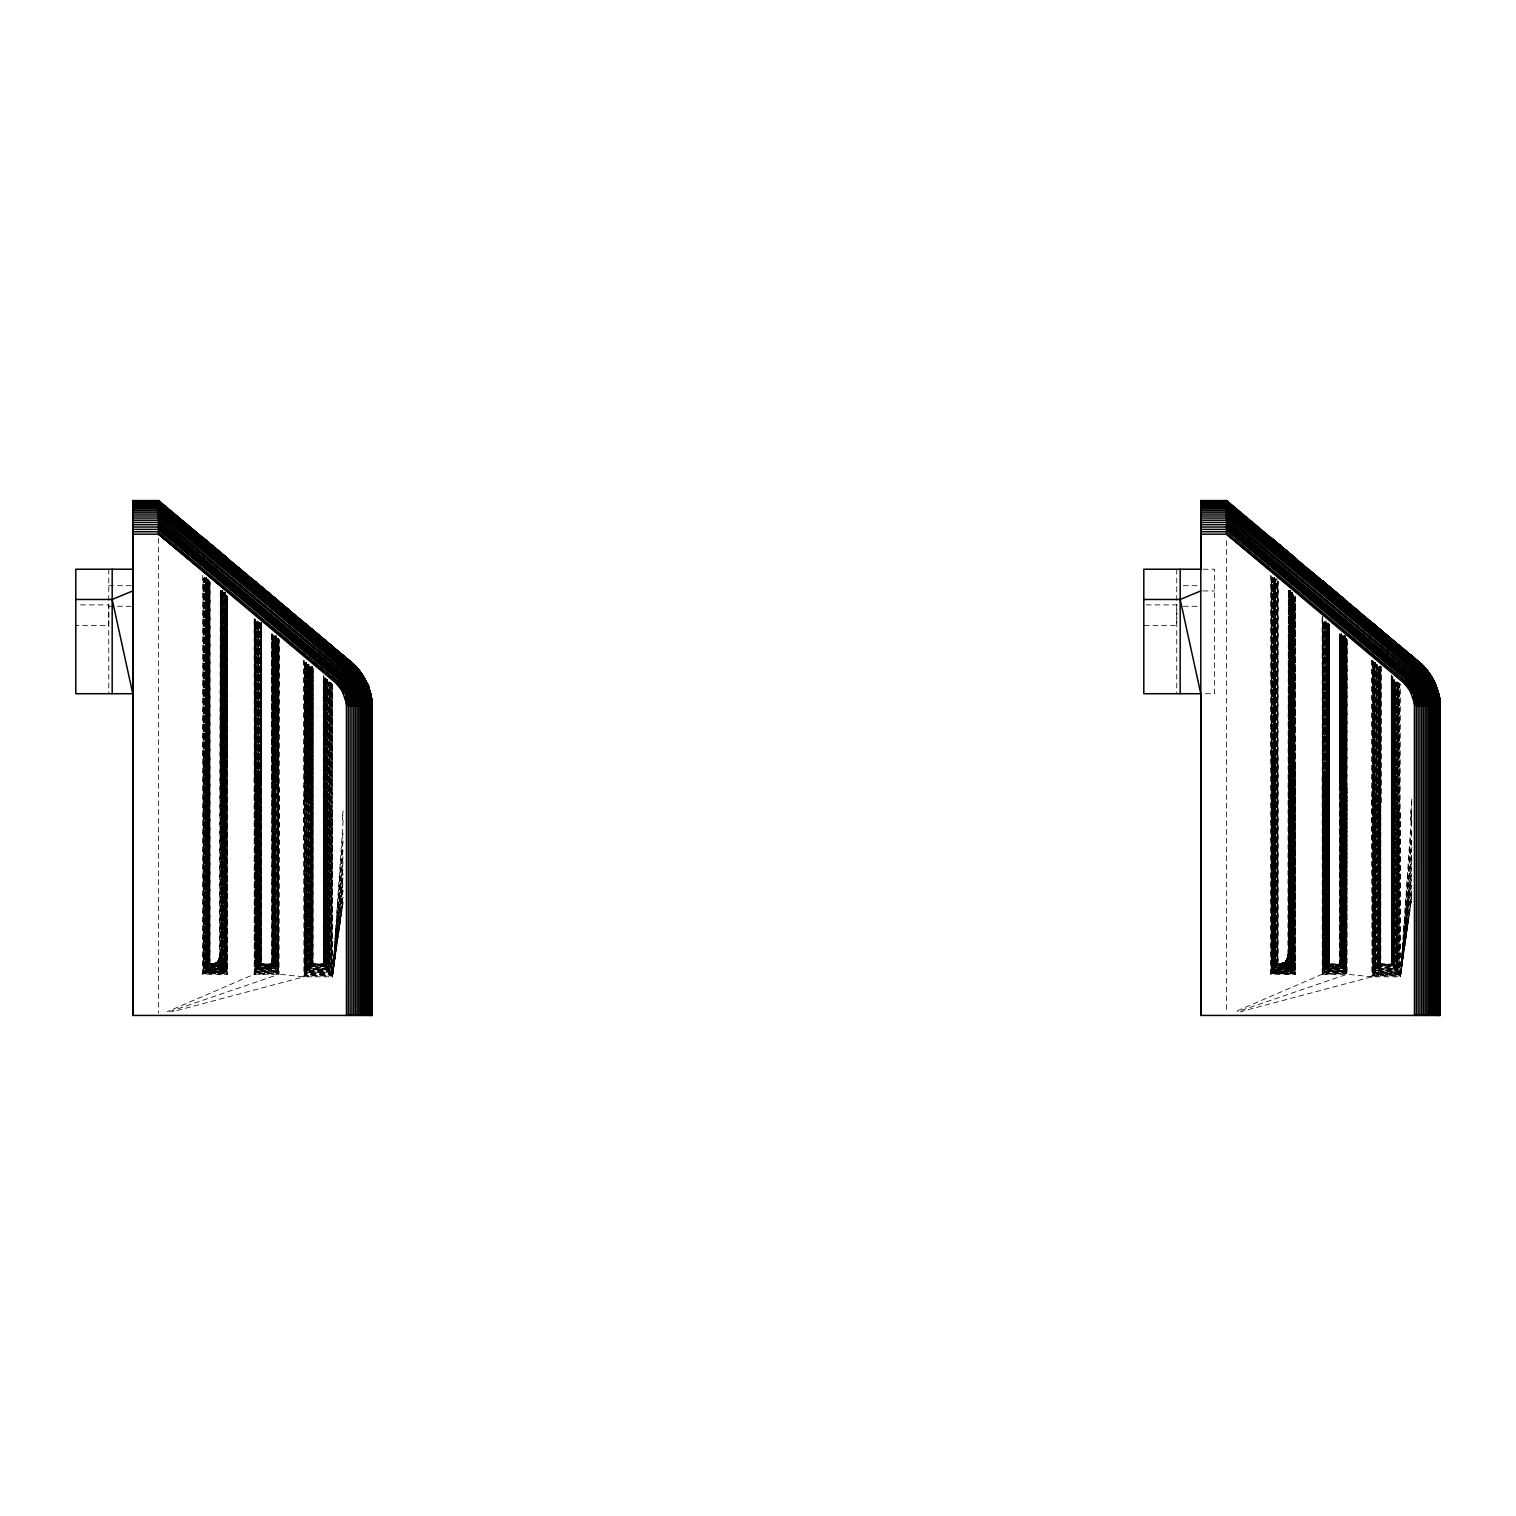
<?xml version="1.0" encoding="UTF-8"?>
<svg xmlns="http://www.w3.org/2000/svg" width="1516" height="1516" viewBox="0 0 1516 1516"><rect width="100%" height="100%" fill="white"/><g stroke="black" fill="none" stroke-linecap="round" stroke-linejoin="round"><path stroke-width="0.75" stroke-dasharray="5 3.75" d="M227.589 596.3L227.589 974.238L202.727 974.238L204.603 971.567L205.039 577.672M205.475 578.581L204.603 971.567L223.818 971.567L227.589 974.238L223.951 963.949L220.919 960.917L215.443 964.555L209.454 964.726L205.077 970.941L223.818 971.567L225.24 967.625L226.092 595.333M221.279 757.394L221.014 956.975L217.413 964.062L209.454 964.726L215.48 963.494L224.936 969.274L225.713 595.125L224.804 966.355L222.738 970.164L205.513 970.297L205.911 579.131L205.513 755.536M205.949 755.555L206.309 577.274L205.949 969.69L221.772 969.596L224.349 965.73L225.164 592.377L225.24 967.625L220.256 964.574L218.039 961.106M206.366 577.293L206.366 969.084L221.033 968.989L223.932 964.29L223.951 592.339M207.502 579.567L207.161 967.966C212.448 969.501 223.648 969.899 223.155 961.712L223.534 759.819M208.791 756.503L209 581.253M209.018 580.931L208.791 965.673C214.95 968.876 222.416 964.669 221.81 957.904L222.113 758.095M209.758 581.67L209.625 964.498L214.154 964.726L223.818 971.567L220.938 967.132L214.4 963.759L217.641 962.073L221.526 957.127L222.113 958.756L219.498 959.097L217.413 964.062L221.279 967.928L226.168 970.221L226.642 764.689M220.957 756.996L220.711 590.255L220.692 954.739L218.342 962.073L213.529 964.309L209.871 964.138L209.985 581.651M203.447 756.048L203.675 972.893L224.747 972.23L226.168 970.221L219.498 959.097L220.559 590.728L220.502 757.147M221.26 591.505L221.052 955.781C227.4 967.132 219.668 972.609 206.782 968.516L206.574 755.934M222.757 590.217L222.435 959.685L222.795 758.853M223.345 759.289L223.193 592.206L222.795 960.67L223.155 759.308M224.766 592.358L224.368 965.142L221.033 961.978M208.204 578.866L208.204 966.507L218.74 965.919L221.544 962.186L221.071 958.718L217.413 961.864L224.804 966.355L225.202 592.585M209.682 757.848L209.776 964.309C215.424 963.456 220.54 962.148 225.24 967.625L225.676 595.011M226.13 595.352L225.713 968.913C220.578 964.991 215.139 962.091 209.265 965.01L209.151 757.109M220.938 967.132L226.168 970.221L226.604 595.504L226.642 971.567L225.695 972.893L203.675 972.893L203.675 578.676L203.201 973.575L227.589 974.238M203.201 578.316L203.201 973.575L227.116 972.893L227.533 596.394M254.442 777.215L254.65 619.04M255.389 776.988L255.598 619.798L255.636 972.23L254.214 974.238L167.215 1011.684M255.863 776.912L256.071 620.669L255.636 972.23L277.655 972.23L279.077 974.238L303.882 976.816L332.383 976.816L343.128 902.228M256.337 776.855L256.507 621.124L256.545 970.941L276.746 970.941L277.655 972.23L278.508 638.937M256.772 776.836L256.943 621.617L257 970.297L276.746 970.941L256.109 971.567L255.636 777.234M257.227 776.836L257.398 622.129M258.459 776.988L258.611 621.939L259.028 967.454L257.436 969.69L276.272 970.297L256.545 970.941L256.109 777.177M258.819 777.083L258.99 622.564M259.198 777.215L259.331 621.276L259.028 967.454L274.282 967.454L275.855 969.69L276.651 637.762M259.842 777.519L259.975 622.602M260.127 777.708L260.24 623.284M260.638 778.163L260.733 622.697L260.941 964.726C251.902 971.756 298.5 964.309 259.028 967.454L258.649 622.015M260.847 778.409L260.923 623.398M261.491 780.266L261.491 622.432L260.941 964.726L272.558 965.01L273.941 966.962L274.282 783.848M272.349 783.582L272.179 964.498L261.112 964.498L261.264 622.659L261.264 964.309L272.046 964.309L272.027 633.915L272.558 965.01L260.752 965.01L260.544 624.421M272.179 964.498L272.33 635.356L272.349 964.726L260.941 964.726L260.941 623.644M272.766 634.617L272.558 965.01L272.558 634.977L272.672 783.298M260.278 623.55L260.278 965.673L273.032 965.673L273.278 636.436M259.691 777.727L259.994 966.09L273.297 966.09L273.581 635.773L273.6 966.507L259.691 966.507L259.691 624.365M274.244 637.857L273.941 966.962L273.941 635.886M274.453 783.791L274.301 635.545L274.642 967.966L258.649 967.966L258.27 777.253M275.4 637.838L275.04 968.516L257.853 969.084L257.853 620.612M277.561 638.255L277.182 971.567L255.636 972.23L255.181 777.329M255.673 619.779L256.109 971.567L277.182 971.567L277.599 638.52M278.072 638.842L277.655 972.23L277.655 638.35M254.214 777.556L254.707 973.575L278.129 972.893L278.565 639.221M254.214 620.669L254.214 974.238L278.603 973.575L279.039 639.6M310.534 799.406L310.704 667.95L310.761 967.075L303.882 976.816L172.142 1011.816M311.121 666.509L310.761 967.075L325.504 967.075L332.383 976.816L342.976 902.304M325.902 677.519L325.504 967.075L324.727 965.995L311.538 965.995L311.576 667.931L311.159 966.507L325.087 966.507L325.504 806.095M311.709 800.202L311.841 666.453M312.031 800.524L312.125 667.381M312.277 800.884L312.391 666.396M312.523 801.263L312.599 667.305L311.879 965.521L324.727 965.995L325.087 806M324.727 805.962L324.405 965.521L312.618 964.46L312.959 668.063M323.988 805.906L323.893 676.003L323.874 964.763L312.41 964.763L312.41 666.471L312.41 964.763L324.102 965.105L324.405 805.981M323.874 676.06L324.102 965.105L312.163 965.105L311.898 666.509L311.879 965.521L311.538 800.448M324.102 965.105L324.367 679.244M324.917 805.735L324.765 678.827L324.405 965.521L324.405 679.282M325.049 678.486L324.727 965.995L324.727 678.884M325.732 805.944L325.542 678.239L325.087 966.507L325.087 678.543M1295.593 596.3L1295.593 974.238L1270.73 974.238L1272.625 971.567L1273.042 577.672M1273.497 578.581L1272.625 971.567L1291.822 971.567L1295.593 974.238L1291.954 963.949L1288.922 960.917L1283.446 964.555L1277.457 964.726L1273.08 970.941L1291.822 971.567L1293.262 967.625L1294.095 595.333L1293.716 968.913L1283.73 963.229L1277.457 964.726L1285.435 964.062L1289.017 956.975L1289.055 591.827M1288.373 592.131L1288.354 953.678C1288.486 959.931 1287.311 968.762 1277.268 965.01L1277.761 581.67L1277.628 964.498L1285.644 962.85L1288.714 954.739L1288.714 590.293L1288.581 954.341C1285.454 960.746 1285.966 964.915 1293.262 967.625L1293.679 595.011L1292.807 966.355L1290.741 970.164L1273.535 970.297L1273.914 579.131L1273.535 755.536M1273.952 755.555L1274.312 577.274L1273.952 969.69L1289.168 969.69L1291.291 968.572L1292.371 965.142L1293.167 594.727M1274.785 755.65L1275.108 578.866L1274.785 968.516L1288.297 968.421L1291.556 963.172L1291.556 592.263L1291.158 961.712C1291.651 969.899 1280.452 969.501 1275.183 967.966L1274.975 756.01M1275.506 579.567L1275.183 967.966L1275.183 578.885M1290.116 758.095L1289.813 957.904C1290.419 964.669 1282.953 968.876 1276.794 965.673L1277.003 578.885M1278.007 581.689L1277.78 964.309L1281.816 964.498L1291.822 971.567L1290.95 968.932L1284.677 965.521L1288.354 953.678L1284.223 965.161L1289.168 969.69L1273.535 970.297L1273.307 755.859M1289.282 591.505L1289.055 956.369L1291.556 963.172M1290.76 592.585L1290.438 959.685L1290.798 758.853M1291.367 759.289L1291.196 592.206L1290.798 960.67L1291.158 759.308M1292.769 594.727L1292.371 965.142L1288.467 960.86M1276.927 756.901L1277.041 965.313C1283.37 965.237 1287.084 959.173 1292.807 966.355L1293.224 594.954M1271.45 756.048L1271.678 972.893L1292.75 972.23L1294.19 970.221L1294.607 597.873M1295.555 596.394L1295.119 972.893L1271.204 973.575L1271.204 575.947M1322.464 777.215L1322.672 616.69M1323.411 776.988L1323.601 622.147L1324.112 971.567L1322.217 974.238L1235.237 1011.684M1323.885 776.912L1324.074 620.669L1324.112 971.567L1345.204 971.567L1347.099 974.238L1371.885 976.816L1400.386 976.816L1411.813 897.567M1324.34 776.855L1324.51 621.124L1324.567 970.941L1345.204 971.567L1323.639 972.23L1323.184 777.329M1324.794 776.836L1324.965 621.617L1325.003 970.297L1344.749 970.941L1324.112 971.567L1323.639 777.234M1325.23 776.836L1325.401 622.129M1326.462 776.988L1326.614 624.289M1326.841 777.083L1326.993 622.564L1327.372 966.962L1325.439 969.69L1344.294 970.297L1324.567 970.941L1324.112 777.177M1327.201 777.215L1327.334 623.644L1327.372 966.962L1342.285 967.454L1343.877 969.69L1344.654 637.762M1327.864 777.519L1327.978 622.602M1328.149 777.708L1328.262 623.284M1328.641 778.163L1328.736 625.066M1329.039 778.674L1328.945 625.748L1328.963 964.726C1319.905 971.756 1366.503 964.309 1327.031 967.454L1326.652 624.365L1327.372 966.962M1329.324 779.262L1329.248 625.16M1329.513 780.266L1329.494 624.781M1340.352 964.726L1328.963 964.726L1328.547 624.421L1328.528 965.313L1340.788 965.313L1340.788 634.654L1340.561 965.01L1328.963 964.726L1340.201 964.498L1340.049 633.915L1340.049 964.309L1341.944 966.962L1342.323 635.545L1342.285 967.454L1342.645 784.056M1340.201 964.498L1340.333 635.356M1328.035 622.64L1328.281 965.673L1341.035 965.673L1341.281 634.067M1328.281 623.55L1327.997 966.09L1341.319 966.09L1341.584 635.773L1341.622 966.507L1327.694 966.507L1327.694 624.365L1327.997 966.09L1341.622 966.507M1342.247 637.857L1341.944 966.962L1341.944 635.886M1342.285 967.454L1342.608 637.819L1342.645 967.966L1326.652 967.966L1326.273 777.253M1343.422 637.838L1343.043 968.516L1325.856 969.084L1325.856 620.612M1344.711 635.659L1344.294 970.297L1345.109 635.64M1345.564 638.255L1344.749 970.941L1345.147 635.886L1345.204 971.567L1346.037 638.577M1345.204 971.567L1345.621 638.52M1346.094 638.842L1345.658 972.23L1323.639 972.23L1323.222 621.75L1323.184 972.893L1346.132 972.893L1347.004 639.335L1347.099 974.238L1237.7 1011.608M1322.217 777.556L1322.71 973.575L1346.132 972.893L1346.568 639.221M1322.217 618.32L1322.217 974.238L1346.625 973.575L1347.042 639.6M1378.556 799.406L1378.726 667.95M1378.973 799.633L1379.143 666.509L1379.181 966.507L1371.885 976.816L1240.164 1011.816M1379.37 799.898L1379.503 667.874L1379.181 966.507L1393.109 966.507L1393.905 679.85L1394.208 806.152M1379.712 800.202L1379.863 666.453M1380.034 800.524L1380.147 667.381M1380.526 801.263L1380.394 666.396M1380.868 802.04L1380.905 667.154M1380.981 803.025L1380.981 666.585M1411.642 897.661L1400.386 976.816L1391.347 963.949L1391.309 676.496M1391.347 963.949L1391.385 675.909M1392.749 805.962L1392.408 965.521C1377.741 966.242 1374.822 963.93 1391.65 964.46L1391.859 676.022L1391.991 805.906M1392.408 805.981L1392.105 965.105L1380.166 965.105L1380.166 667.476L1380.413 964.763L1391.878 964.763L1392.086 677.406L1392.275 805.773M1392.105 806.076L1391.878 964.763L1380.621 964.46L1380.432 666.453L1380.413 964.763L1392.105 965.105L1392.389 676.913L1392.579 805.716M1392.92 805.735L1392.768 676.477L1392.408 965.521L1392.408 676.951M1393.299 805.811L1393.147 680.855L1392.749 965.995L1379.541 965.995L1379.181 800.145M203.201 755.821L203.58 578.695M203.675 755.726L204.073 579.074L203.675 972.893L226.642 973.575M204.603 755.593L205.001 578.051M205.077 755.555L205.437 578.543M206.782 755.65L207.105 578.866L206.782 968.516L206.782 580.628M207.161 755.745L207.465 579.51M224.368 761.013L224.728 592.15L224.804 966.355C224.216 963.21 215.443 960.86 219.687 965.18M226.547 595.712L225.713 968.913L219.081 959.363L220.313 953.659L218.096 961.049L220.445 954.038M227.116 765.504L227.495 596.148M260.752 622.773L260.525 965.313L273.032 965.673L273.297 783.488M260.278 965.673L273.297 966.09L273.6 783.564M274.282 967.454L274.642 784.056M275.438 784.568L275.04 968.516L258.27 968.516L258.27 621.427L258.649 967.966L275.04 968.516L275.04 637.857L275.249 784.284M275.855 784.89L276.196 635.697L275.855 969.69L275.855 637.516M277.106 637.99L276.746 970.941M277.182 971.567L278.034 638.577L278.129 972.893L255.181 972.893L255.181 619.457L255.636 972.23M278.129 972.893L278.982 641.685M254.252 618.717L254.707 973.575L278.603 973.575L279.077 787.979M304.204 799.216L304.47 660.673M330.45 682.731L330.45 974.068L305.19 974.977L305.114 663.477L305.19 974.977L331.075 974.977L332.231 684.038L332.383 976.816L342.881 901.755M305.512 798.913L305.758 662.189M306.384 662.757L306.459 973.196L329.825 973.196L330.45 809.601M306.744 798.761L306.99 666.244M307.35 798.743L307.596 664.558M308.525 798.818L308.733 664.141M309.075 798.913L309.283 667.286L309.34 969.103L326.925 969.103L327.475 807.118M323.874 964.763L324.102 806.076M309.832 666.111L309.832 968.383L326.433 968.383L326.49 679.774L325.94 967.701L310.306 967.701L310.268 667.097L310.761 967.075L310.306 799.709M326.433 806.493L325.94 967.701L325.94 679.907L326.186 806.152M327.418 679.68L326.925 969.103L308.809 969.861L308.241 799.216M306.459 799.197L307.066 972.306L328.593 971.472L329.143 682.503M330.299 682.579L329.218 972.306L307.066 972.306L306.516 662.738L306.459 973.196L329.218 972.306L329.749 682.522L329.825 973.196L305.815 974.068L305.19 799.368M329.825 973.196L330.374 682.882M303.882 799.671L304.545 975.906L331.075 974.977L331.663 683.811M332.307 684.095L331.739 975.906L304.545 975.906L303.939 660.218M1271.204 755.821L1271.602 578.695L1271.204 973.575L1295.593 974.238M1271.678 755.726L1272.076 579.074L1271.678 972.893L1294.645 973.575M1272.625 755.593L1273.004 578.051M1273.08 755.555L1273.459 578.543L1273.535 970.297M1274.71 578.259L1274.388 755.593L1274.388 577.293M1275.183 755.745L1275.468 579.51M1291.556 759.819L1291.556 962.812L1286.838 959.95L1288.467 954.038M1292.371 761.013L1292.731 594.499M1294.55 598.081L1293.716 968.913C1279.542 962.167 1286.876 965.218 1288.335 953.659M1285.397 964.65L1294.19 970.221L1294.645 764.689M1295.119 765.504L1295.517 596.148M1295.593 766.376L1295.119 972.893L1295.119 595.845M1328.528 965.313L1341.035 965.673L1341.319 783.488M1328.281 965.673L1341.319 966.09L1341.622 783.564M1343.46 784.568L1343.043 968.516L1326.273 968.516L1326.273 621.427L1326.652 967.966M1343.877 784.89L1344.218 635.697L1343.877 969.69L1343.877 637.516M1346.511 638.937L1345.658 972.23L1345.658 638.35M1322.274 618.717L1322.71 973.575L1346.625 973.575L1347.099 787.979M1372.226 799.216L1372.473 660.673L1372.548 975.906L1399.761 975.906L1400.386 811.629M1398.453 682.731L1398.453 974.068L1373.193 974.977L1373.117 661.147L1373.193 974.977L1399.097 974.977L1400.253 684.038M1373.515 798.913L1373.761 662.189L1374.462 973.196L1397.828 973.196L1398.453 809.601M1374.14 798.818L1374.387 662.757L1374.462 973.196L1397.221 972.306L1398.321 682.579M1374.766 798.761L1374.993 663.894L1375.675 971.472L1396.615 971.472L1397.695 682.219M1375.372 798.743L1375.618 662.189M1376.528 798.818L1376.755 664.141M1377.097 798.913L1377.305 664.937M1378.082 799.197L1378.271 667.097L1378.764 967.075L1393.507 967.075L1393.962 806.266M1393.109 806L1392.749 965.995L1392.749 676.534M1393.507 806.095L1393.507 967.075L1393.507 680.627M1377.855 799.538L1378.328 967.701L1393.962 967.701L1394.379 679.718L1394.701 806.417M1395.213 806.739L1395.004 682.067L1394.436 968.383L1377.855 968.383L1378.328 667.211M1395.421 682.029L1394.947 969.103L1376.812 969.861L1376.263 799.216M1374.462 799.197L1375.069 972.306L1396.615 971.472L1397.146 682.503L1396.615 807.952M1374.519 662.738L1375.069 972.306L1397.221 972.306L1397.752 682.522L1397.828 973.196L1373.837 974.068L1373.193 799.368M1397.828 973.196L1398.377 682.882M1371.885 799.671L1372.548 975.906L1399.097 974.977L1399.685 683.811M328.593 807.952L329.067 682.484M307.066 799.178L307.672 971.472L328.593 971.472L329.673 682.219M331.075 810.226L331.606 681.139M332.383 811.629L331.739 975.906L331.739 683.64M1394.947 806.777L1394.436 968.383L1394.436 679.793M1395.478 807.118L1394.947 969.103L1377.362 969.103L1376.812 799.292M1399.097 810.226L1399.609 683.489M209.776 964.309C215.613 967.246 221.848 963.134 221.279 956.406L221.279 591.164M1293.716 595.125L1293.716 968.913L1288.827 959.817L1289.301 591.164M208.924 756.901L209.037 965.313L214.988 965.313L218.948 959.647L216.788 965.995L223.951 970.6L217.015 964.309M1294.645 597.778L1294.645 971.567L1292.75 972.23L1291.424 969.785L1285.018 966.488L1291.954 970.6L1285.037 964.309M207.351 756.105L207.521 967.454C223.951 973.386 222.151 961.239 220.294 954.151M1291.954 592.339L1291.954 963.949L1291.063 967.341L1288.543 969.084L1274.388 969.084L1274.179 755.878M220.692 590.293L220.862 955.213L219.479 961.011L226.168 970.221L226.168 595.049M220.199 955.497L220.332 590.368L219.934 956.956L220.692 954.739M1288.354 590.368L1287.937 956.956L1288.714 954.739M220.18 955.667C221.772 952.408 218.816 961.258 218.171 960.917C221.98 958.586 219.517 951.48 220.805 956.463M1289.301 967.928C1282.233 965.787 1287.747 957.676 1289.813 957.904L1290.097 590.406L1290.116 959.268C1290.4 966.336 1282.024 968.838 1276.207 966.507L1276.207 578.866M220.123 955.914L220.294 954.341M222.606 758.36L222.473 590.349L222.435 960.159C222.719 967.776 213.131 968.857 207.521 967.454C226.415 967.246 226.339 972.097 205.077 970.941L204.849 755.878M343.033 810.7L342.426 820.061L342.957 812.993M1290.628 758.36L1290.476 590.349L1290.438 960.159C1290.722 967.776 1281.153 968.857 1275.543 967.454L1275.354 756.105M1411.794 799.008L1410.448 820.061L1411.832 801.225M343.128 820.687L332.383 976.816L343.071 897.188M1411.775 811.382L1400.386 976.816L1411.87 894.724M342.957 833.156L332.383 976.816L343.109 894.895M1411.832 821.369L1400.386 976.816L1399.761 683.64M220.654 956.009L220.256 954.834M219.441 962.698L218.171 960.917L215.386 965.313L219.479 963.551L221.526 957.127L221.526 591.088M1276.794 965.673C1283.086 968.288 1290.135 963.816 1289.547 957.127L1289.547 591.088M343.052 840.868L332.383 976.816L343.09 890.309M1411.15 820.687L1411.699 813.656M1411.794 831.488L1400.386 976.816L1411.699 892.507M342.957 849.945L332.383 976.816L342.919 885.742M1411.737 840.546L1400.386 976.816L1411.737 890.214M342.976 856.73L332.383 976.816L343.128 880.379M1411.813 847.311L1400.386 976.816L1411.68 885.628M1277.628 964.498C1286.004 968.345 1286.118 952.787 1287.69 965.18M343.052 862.111L332.383 976.816L342.938 878.124M1411.718 855.1L1400.386 976.816L1411.737 878.73M342.919 868.971L332.383 976.816L342.957 873.538M1411.851 859.61L1400.386 976.816L1411.661 875.68M1286.951 959.647C1289.623 950.759 1286.383 966.639 1292.788 969.634L1294.19 970.221L1294.19 595.049M1411.68 866.489L1400.386 976.816L1411.699 871.075M1288.221 955.326L1287.937 956.956L1288.335 954.36L1288.032 958.169L1291.158 961.712L1291.158 592.225M225.069 968.895L219.858 957.202L218.569 962.376L221.904 962.906L224.804 966.355M1289.055 961.978L1294.19 970.221L1292.693 969.804C1286.534 961.125 1283.465 956.785 1292.807 966.355L1292.807 594.613M220.18 955.686L224.311 966.033M1272.853 755.878L1273.08 970.941C1294.342 972.097 1294.418 967.246 1275.543 967.454L1286.951 967.322L1290.552 962.85L1287.994 957.108L1288.24 955.8L1289.813 957.904L1289.813 590.653M224.69 969.804L219.479 961.011M1288.145 955.819L1288.297 954.493L1288.657 956.009M218.228 962.774L219.384 959.874M205.077 578.032L205.077 970.941L222.928 970.941L222.378 969.33L216.655 966.507L208.507 966.09L208.507 581.898M1273.08 578.032L1273.08 970.941L1290.931 970.941L1290.4 969.33L1284.658 966.507L1276.529 966.09L1276.529 579.529M222.549 962.85L222.795 592.244L222.966 758.796M1290.552 962.85L1290.798 592.244L1290.988 758.796M323.495 964.233L323.382 675.909L323.495 964.233L312.902 964.081L312.978 668.139L312.789 964.233L323.647 964.46L312.618 964.46M1380.621 964.46L1380.811 665.96M219.214 959.078L219.763 957.581L218.816 959.95M1288.05 956.463L1293.262 967.625L1293.262 594.859M220.919 966.033L217.11 963.74L218.001 961.637M1288.922 966.033C1283.654 965.446 1285.435 957.809 1290.116 959.268M219.498 959.097L219.725 957.657L219.024 959.514M218.361 961.182L217.792 963.778L226.168 970.221M1286.023 961.637L1287.387 965.484L1294.19 970.221M220.028 956.463L225.24 967.625M1284.033 963.968L1284.033 966.09L1276.529 966.09M1287.406 958.643L1286.345 960.67M219.27 958.946L224.993 969.084M1287.482 958.415L1287.065 959.438M1287.501 959.097L1289.017 956.975L1289.813 958.434M1286.629 960.234C1283.654 965.427 1288.392 949.49 1293.015 969.084M1380.981 963.968L1391.498 964.233L1380.943 963.949M1285.928 961.504L1283.483 965.673M1281.816 964.498C1282.422 961.921 1290.514 962.546 1292.731 967.379M217.413 961.864C219.517 959.742 215.329 964.403 213.623 964.005C220.332 959.533 213.15 967.341 221.165 969.69L205.513 970.297L205.304 755.859M218.74 960.045L218.247 961.049M1285.568 961.94L1284.033 963.38M218.664 960.689C212.638 964.782 222.606 961.523 224.709 967.379M1286.686 960.689L1284.223 963.551M312.978 963.968L323.306 963.968L312.978 963.968L312.902 669.2M1294.645 971.567L1293.716 972.893L1271.678 972.893L1271.678 578.676M1329.456 624.194L1329.267 964.309L1340.049 964.309L1329.115 964.498L1328.982 625.786M1289.794 969.596L1281.153 963.949L1283.218 963.475L1281.058 963.968L1284.981 962.3L1277.874 964.138L1285.075 962.205L1281.532 964.309L1277.874 964.138L1277.817 758.114M1287.709 958.51L1289.244 957.562L1292.371 965.73M209.871 964.138L209.947 581.045M1293.262 967.625C1286.857 961.163 1283.881 963.664 1277.268 965.01L1277.041 580.912M216.921 962.338L213.623 964.005M216.769 962.471L213.017 963.949M217.11 963.74C215.859 961.883 215.12 963.664 214.703 963.968M215.613 963.607L213.87 963.873L216.257 962.887M214.571 963.721L215.822 963.172M215.386 963.418L213.737 963.892M1282.688 963.664L1281.626 963.911L1283.275 963.437M1281.759 963.892L1283.483 963.494M219.536 960.159L222.018 960.272L223.534 962.812L221.507 960.538L219.27 960.67M1287.387 959.874L1288.827 959.817M1283.806 963.778L1281.039 963.949M226.642 971.567L204.167 972.23L203.921 755.972M169.678 1011.608L279.077 974.238L279.077 639.43M1288.846 955.838L1288.884 592.188M218.664 961.637L221.696 961.712L224.368 965.142L224.368 592.074M1286.364 961.182L1290.192 962.016L1292.371 965.142L1292.371 592.074M213.15 964.043L216.276 965.597M1284.279 965.597L1281.285 963.949M213.87 963.873L214.097 963.949M218.91 961.959L220.502 961.883M1286.686 961.637L1288.524 961.883L1292.864 969.463L1285.018 964.839M213.263 963.949L210.004 963.968M1286.231 962.774L1289.756 963.304L1292.807 966.355M219.517 968.516L206.366 969.084L206.176 755.878M1287.52 968.516L1274.388 969.084L1274.748 578.316L1274.785 968.516L1274.596 755.934M308.241 665.335L308.241 970.657L327.475 969.861L327.475 679.755M1376.263 665.335L1376.263 970.657L1395.478 969.861L1395.478 682.105M307.123 666.244L307.672 971.472L328.024 970.657L328.024 682.2M1375.069 799.178L1375.675 971.472L1396.028 970.657L1396.028 682.2M257 777.139L257.436 969.69L275.438 969.084L275.438 635.545M1325.003 777.139L1325.439 969.69L1343.46 969.084L1343.46 635.545M215.48 965.673L208.791 965.673L208.791 582.561M1203.079 569.22L1214.524 569.22L1214.524 693.722L1203.079 693.722M108.754 585.688L132.783 585.688M1183.314 585.688L1198.606 585.688M1203.079 590.937L1214.524 590.937M80.5 604.903L108.754 604.903L108.754 625.502L75.8 625.502M1146.172 604.903L1176.757 604.903L1176.757 625.502L1143.803 625.502M108.754 606.286L115.311 606.286M117.49 606.286L132.783 606.286M1183.314 606.286L1198.606 606.286M224.349 965.73L221.241 957.562L219.839 958.756M271.857 964.043L261.434 964.043L271.933 964.138L261.491 963.968L261.434 779.963M260.525 965.313L272.785 965.313L260.752 965.01M208.507 966.09C219.498 967.435 217.319 962.603 209.625 964.498L209.625 581.026M257.853 969.084L275.438 969.084M1325.856 969.084L1343.46 969.084M308.298 665.259L308.809 969.861L327.475 969.861M1376.32 665.259L1376.812 969.861L1395.478 969.861M308.241 970.657L328.024 970.657M1376.263 970.657L1396.028 970.657M305.266 663.989L305.815 974.068L330.45 974.068M1373.269 661.62L1373.837 974.068L1398.453 974.068M254.214 974.238L279.077 974.238M1322.217 974.238L1347.099 974.238M1329.513 963.968L1339.86 964.043L1339.86 635.337L1339.898 784.018M1340.788 965.313L1328.755 965.01L1328.528 778.314M259.994 777.916L259.994 966.09L273.6 966.507M1377.855 968.383L1394.947 969.103L1394.947 682.086M309.832 968.383L326.925 969.103L326.925 679.718L327.21 806.739M214.988 965.313L209.265 965.01L209.416 582.637L209.454 964.726L209.36 757.337M221.279 956.406L221.791 958.434M1288.96 959.268L1290.438 960.159M220.957 959.268L222.435 960.159M1285.776 964.403L1290.722 966.279M217.754 964.403L222.719 966.279M217.015 964.839L219.062 965.692M1290.931 970.941L1283.029 963.702M1284.677 965.521L1288.41 966.545M1285.189 965.919L1286.951 966.583M216.655 965.521L223.856 969.33L224.747 972.23L217.394 964.65M1286.421 966.09L1292.693 969.804M223.345 966.81L224.861 969.463L215.007 963.702M1286.004 967.454L1290.931 970.107M218.001 967.454L222.928 970.941M221.279 967.928L216.788 965.995L224.216 970.373L224.747 972.23L219.763 963.172M1291.954 970.6L1285.303 966.962L1275.885 966.962L1275.885 580.344M223.951 970.6L217.281 966.962L207.882 966.962L207.882 580.344M1289.945 968.572L1292.333 970.24L1289.434 966.677M221.923 968.572L224.33 970.24L221.412 966.677M1281.986 964.271L1284.431 966.071M1287.823 966.943L1292.75 972.23L1272.17 972.23L1271.924 755.972M1285.36 966.45L1289.983 969.539M217.357 966.45L221.98 969.539M221.772 969.596L217.167 965.919M1287.766 963.172L1292.75 972.23L1292.447 970.107L1288.164 965.73M222.928 970.107L217.432 965.218M1291.101 969.994L1291.822 971.567L1272.17 972.23L1272.17 576.914M223.079 969.994L223.818 971.567L204.167 972.23L204.167 576.914M1291.348 966.81L1293.091 968.895M1292.087 970.486L1288.96 967.132M220.142 965.73L224.216 970.373M1287.577 964.384L1286.515 963.096M219.555 964.384L218.512 963.096M1290.192 967.094L1288.259 964.574M222.189 967.094L220.256 964.574M1290.722 967.814L1292.447 970.107M222.719 967.814L224.444 970.107M1288.524 961.883L1287.558 960.159M1292.674 967.625L1290.931 963.721M224.652 967.625L222.928 963.721M1288.581 956.653L1292.314 966.033M1289.244 957.562L1288.827 956.463M221.241 957.562L220.673 955.383M323.325 963.949L323.287 675.359M1289.301 956.406L1288.865 955.213M1289.282 956.994L1289.491 958.226M221.279 956.994L221.488 958.226M1373.837 799.273L1374.462 973.196M1372.548 799.5L1373.193 974.977M304.545 799.5L305.19 974.977M1379.541 800.448L1379.882 965.521L1379.882 666.547M1378.764 799.917L1379.181 966.507L1378.802 668.006L1378.764 967.075L1378.328 799.709M1371.961 660.218L1372.548 975.906M1324.567 777.139L1325.003 970.297L1325.003 621.674M308.809 799.292L309.34 969.103L308.866 664.16M256.545 777.139L257 970.297L257 621.674M1391.669 676.61L1391.593 806.304M1391.404 675.643L1391.423 806.531M1379.92 666.509L1380.166 965.105M1379.219 666.566L1379.541 965.995L1379.541 667.987M1376.869 664.16L1377.362 969.103L1377.362 665.031M1372.624 660.654L1372.871 799.046M1343.252 784.284L1343.081 637.857L1343.043 968.516L1327.031 967.454L1327.031 622.64M1341.982 635.64L1342.115 783.601M1341.452 783.355L1341.338 633.65L1341.319 966.09M1341.167 783.298L1341.054 634.332L1341.035 965.673M1340.675 783.298L1340.58 634.939L1340.561 965.01L1328.755 965.01L1328.755 625.123M1340.068 633.878L1339.992 783.791M1329.267 624.819L1329.361 964.138L1339.955 964.138L1339.803 634.181M1289.851 590.634L1289.964 757.659M1288.714 590.255L1288.79 756.977M1277.704 757.848L1277.78 964.309L1277.95 581.045M1273.743 755.859L1273.952 969.69L1273.952 579.074M325.125 678.505L325.296 805.811M324.443 679.244L324.557 805.716M323.666 676.61L323.761 806.057M323.382 675.643L323.42 806.531M304.849 799.046L304.602 660.654L304.545 975.906M273.96 635.64L274.112 783.601M273.449 783.355L273.335 636L273.297 966.09M273.051 636.682L273.164 783.298M272.198 635.754L272.274 783.469M272.046 633.878L271.895 784.018M260.013 622.64L259.994 966.09M259.046 622.583L259.369 966.962M221.829 590.634L221.961 757.659M221.071 591.827L221.165 757.071M206.972 756.01L207.161 967.966L207.161 578.885M205.74 755.859L205.949 969.69L205.949 579.074M1399.097 683.148L1399.097 974.977M1397.221 682.048L1397.221 972.306M1396.615 681.821L1396.615 971.472M1393.962 679.907L1393.962 967.701M1393.109 680.892L1393.109 966.507M1392.105 677.444L1392.105 965.105M1391.878 676.06L1391.878 964.763M1391.65 676.686L1391.65 964.46M1391.29 675.359L1391.385 964.081M1380.792 665.979L1380.792 964.233M1376.812 666.092L1376.812 969.861M1375.675 662.284L1375.675 971.472M1375.069 663.458L1375.069 972.306M1373.837 662.265L1373.837 974.068M1371.885 660.332L1371.885 976.816M1346.625 639.051L1346.625 973.575M1346.132 638.672L1346.132 972.893M1344.749 637.838L1344.749 970.941M1344.294 637.649L1344.294 785.25M1325.439 622.432L1325.439 969.69M1324.567 621.181L1324.567 970.941M1324.112 622.602L1324.112 971.567M1323.639 622.185L1323.639 972.23M1322.71 616.728L1322.71 973.575M1277.628 581.026L1277.457 964.726M1272.625 577.16L1272.625 971.567M1270.73 575.417L1270.73 974.238M1226.539 540.719L1226.539 1013.067M1176.757 569.22L1176.757 693.722M331.075 683.148L331.075 974.977M329.218 682.048L329.218 972.306M328.593 681.821L328.593 971.472M326.433 679.793L326.433 968.383M325.504 678.277L325.504 967.075M312.163 667.703L312.163 965.105M311.538 667.987L311.538 965.995M311.159 666.851L311.159 966.507M310.306 667.211L310.306 967.701M308.809 666.092L308.809 969.861M307.672 664.652L307.672 971.472M307.066 665.808L307.066 972.306M305.815 662.265L305.815 974.068M303.882 660.332L303.882 976.816M278.603 641.401L278.603 973.575M276.272 637.649L276.272 785.25M272.785 634.654L273.032 965.673M271.8 634.181L271.819 963.968M259.028 622.64L259.028 967.454M257.436 622.432L257.436 969.69M256.545 621.181L256.545 970.941M256.109 622.602L256.109 971.567M254.707 619.078L254.707 973.575M227.116 595.845L227.116 972.893M223.534 963.172L223.155 592.225M222.113 959.268L221.81 590.842M209.037 580.912L209.037 965.313M205.513 578.543L205.513 970.297M204.603 577.16L204.603 971.567M202.727 575.417L202.727 974.238M158.517 538.37L158.517 1013.067M108.754 569.22L108.754 693.722"/><path stroke-width="1.5" d="M364.712 679.13L369.79 691.239L372.178 704.675L372.197 1015.436L132.783 1015.436L132.783 694.233M132.783 569.22L75.8 569.22L75.8 693.722L132.783 693.722L132.783 500.564L158.517 500.564L354.403 665.069L158.517 500.905L132.783 500.905M1426.537 669.636L1428.356 672.062L1425.362 668.215L1436.069 686.331L1440.181 704.675L1440.143 1015.436L1200.786 1015.436L1200.786 694.233M1200.805 569.068L1200.805 500.564L1226.539 500.564L1420.492 663.307L1429.777 674.146M369.051 1015.436L369.051 705.603C368.293 690.462 362.76 675.226 350.973 665.088L158.517 503.596L132.783 503.596M1437.054 1015.436L1437.054 705.603C1436.296 690.462 1430.763 675.226 1418.995 665.088L1226.539 503.596L1200.805 503.596M132.783 507.273L158.517 507.273L349.173 667.248L356.601 675.586L361.812 684.682L365.906 705.603L365.906 1015.436M1200.805 507.273L1226.539 507.273L1417.176 667.248L1424.623 675.586L1429.834 684.682L1433.928 705.603L1433.928 1015.436M367.687 691.561L368.255 686.881L366.417 682.541L354.934 665.581L356.506 667.23M370.586 1015.436L370.586 705.603C370.662 688.624 366.209 677.5 354.062 664.728M1437.793 698.099C1438.987 685.308 1430.005 673.218 1421.534 664.254M370.757 702.363C373.258 696.413 366.645 683.47 366.171 682.029M370.757 706.721L371.609 698.971L372.197 705.603L348.282 705.603L345.004 692.528L337.897 682.333L158.517 531.775L132.783 531.775M371.325 706.437C374.376 704.466 367.535 684.531 368.975 688.776M1439.328 706.437C1441.545 698.345 1436.164 683.337 1428.186 671.834M364.655 1015.436L364.655 705.603L361.964 691.315L362.419 689.003L368.255 686.881L368.672 687.961M1432.658 1015.436L1432.658 705.603L1430.422 689.003L1436.258 686.881L1439.669 699.236M368.104 1015.436L368.293 698.137L357.966 688.605L352.508 678.694L345.856 671.209L158.517 514.038L132.783 514.038M1436.126 1015.436L1436.315 698.137L1425.969 688.605L1420.53 678.694L1413.86 671.209L1226.539 514.038L1200.805 514.038M338.163 685.213L344.625 678.997L357.833 682.086L362.703 686.653L365.943 696.488L365.508 700.43L346.216 702.476L342.237 691.069L336.666 683.697L158.517 534.182L132.783 534.182M1406.166 685.213L1412.628 678.997L1425.836 682.086L1430.706 686.653L1433.947 696.488L1433.511 700.43L1414.22 702.476L1410.259 691.069L1404.688 683.697L1226.539 534.182L1200.805 534.182M337.424 684.417L355.275 665.922L357.681 668.613L354.403 665.069M1405.427 684.417L1422.937 665.581M350.12 1015.436L350.101 704.466L346.652 691.77L338.276 680.229L353.001 663.781M1418.123 1015.436L1418.104 704.466L1414.655 691.77L1406.28 680.229L1421.023 663.781M363.309 1015.436L363.309 705.603L364.617 703.974L371.875 703.727L372.197 705.603L366.095 687.658L358.174 674.393L350.461 665.714L158.517 504.676L132.783 504.676M1431.312 1015.436L1431.312 705.603L1432.62 703.974L1440.143 703.727L1440.2 705.603L1416.285 705.603L1413.007 692.528L1405.919 682.333L1226.539 531.775L1200.805 531.775M336.666 683.697L353.872 664.577L355.237 665.979M1404.688 683.697L1421.894 664.577L1424.509 667.23M1420.833 663.629L1427.219 670.508L1425.987 669.049L1406.905 686.066M360.372 1015.436L360.372 705.603L364.617 703.974L365.906 705.603M1428.394 1015.436L1428.394 705.603L1432.62 703.974L1433.928 705.603M371.609 1015.436L371.609 705.603C371.193 690.311 363.802 675.928 353.721 664.747L360.353 672.062L356.677 667.419L344.625 678.997L352.091 691.05L355.464 705.603L355.464 1015.436M1421.364 664.103L1424.49 667.59L1412.628 678.997L1420.113 691.05L1423.467 705.603L1423.467 1015.436M358.799 1015.436L358.799 705.603L361.85 704.087L361.869 1015.436M1426.802 1015.436L1426.802 705.603L1429.853 704.087L1429.891 1015.436M132.783 501.341L158.517 501.341L359.197 670.508L358.363 669.447M1423.107 666.111L1226.539 501.341L1200.805 501.341M340.247 684.853L358.022 669.03L358.875 670.072M357.151 1015.436L357.151 705.603L360.334 704.125L360.372 705.603M1425.173 1015.436L1425.173 705.603L1428.337 704.125L1428.394 705.603M339.603 686.975L359.368 670.716L360.979 672.971M1407.625 686.975L1427.371 670.716L1428.356 672.062M1430.858 675.852L1428.622 672.554L1409.766 686.843L1416.456 687.487L1432.298 678.353L1429.152 673.199M353.721 1015.436L353.721 705.603L358.761 704.163L358.799 705.603M1421.724 1015.436L1421.724 705.603L1426.764 704.163L1426.802 705.603M361.774 674.146L360.6 672.554L341.744 686.843L348.453 687.487L364.295 678.353L360.183 671.834M343.374 693.305L366.417 682.541L356.62 667.457M1411.396 693.305L1434.42 682.541L1427.333 670.754L1420.321 663.515M340.986 688.946L361.926 674.393L362.836 675.852L356.468 667.59M1408.989 688.946L1429.929 674.393L1430.99 676.098M351.92 1015.436L351.92 705.603L355.407 704.277L347.846 701.112M1419.923 1015.436L1419.923 705.603L1423.41 704.277L1415.849 701.112M350.12 705.603L353.683 704.353L353.721 705.603M1418.123 705.603L1421.686 704.353L1421.724 705.603M132.783 501.929L158.517 501.929L351.807 664.103L359.159 670.887L363.992 677.86L363.082 676.382L343.147 689.022M1425.002 667.817L1431.995 677.86L1431.085 676.382L1411.169 689.022M364.352 683.526L369.525 691.315L372.14 703.727L371.932 701.775L368.862 701.984L365.887 692.3L362.419 689.003L351.087 693.134L344.435 691.334L365.773 681.234M1421.724 664.747L1429.455 674.715L1436.012 686.956L1440.143 705.603L1440.01 701.775L1436.865 701.984L1433.89 692.3L1430.422 689.003L1419.109 693.134L1412.438 691.334L1433.397 680.419L1434.307 682.295M342.237 691.069L348.453 687.487L341.517 678.296L158.517 524.707L132.783 524.707M1410.259 691.069L1416.456 687.487L1409.52 678.296L1226.539 524.707L1200.805 524.707M1290.893 557.016L1293.375 557.149L1270.73 537.668L1295.593 558.513L1270.92 537.82L1272.568 539.525M357.587 672.175C373.94 688.908 374.244 692.774 352.091 696.052L345.553 693.76L367.327 684.72L368.161 686.596M1200.805 510.418L1226.539 510.418L1418.066 671.342L1428.034 675.7L1435.027 683.887L1434.42 682.541L1437.793 691.239L1420.113 696.052L1413.556 693.76L1435.33 684.72L1436.164 686.596M1439.613 1015.436L1439.613 705.603L1438.381 695.673L1434.382 682.579L1436.77 688.226M75.8 599.464L112.184 599.464L132.783 590.937M1143.803 599.464L1180.187 599.464L1200.786 590.937M1291.026 556.978L1292.693 556.94M346.065 694.972L351.087 693.134L353.683 704.353L349.836 702.079M1414.068 694.972L1419.109 693.134L1421.686 704.353L1417.858 702.079M344.776 696.773L369.07 689.06L361.869 674.43M1412.779 696.773L1437.073 689.06L1436.012 686.956M1405.124 681.631L1409.236 680.495L1414.201 687.089L1418.408 696.507L1419.923 705.603M349.627 700.847C355.312 699.786 370.321 698.383 371.287 697.152M1437.263 689.609L1439.423 697.682L1417.631 700.847M345.174 697.947L352.091 696.052M1413.177 697.947L1420.113 696.052M339.963 681.802L337.897 682.333L158.517 534.182L158.517 500.564M1407.985 681.802L1405.919 682.333L1226.539 534.182L1226.539 500.564M371.231 696.886L370.889 695.56L345.8 700.24M1439.234 696.886L1438.911 695.56L1413.803 700.24M227.229 558.229L223.534 556.865L227.589 558.513L202.727 537.668L226.642 557.812C229.124 559.48 224.425 556.429 226.945 558.002M345.496 699.084L370.416 693.418L369.07 689.06L370.624 694.214L367.137 684.796M1413.518 699.084L1438.438 693.418L1438.76 694.764M344.625 678.997L342.692 677.008L340.607 677.481L158.517 527.037L132.783 527.037M351.92 705.603L348.87 692.376L341.233 680.495L337.102 681.631L158.517 534.182M1412.628 678.997L1410.695 677.008L1408.61 677.481L1226.539 527.037L1200.805 527.037M223.951 556.846L226.585 557.774L223.648 556.865M342.445 679.206L338.276 680.229L158.517 529.387L132.783 529.387M1410.467 679.206L1406.28 680.229L1226.539 529.387L1200.805 529.387M341.517 678.296L350.291 678.183L358.913 681.461L362.76 684.266L365.887 692.3M1409.52 678.296L1418.294 678.183L1426.935 681.461L1430.782 684.266L1433.89 692.3M363.954 698.762L365.508 700.43L371.742 699.748L370.548 693.949M1431.976 698.762L1433.511 700.43C1438.267 702.173 1440.996 697.398 1439.29 697.152M132.783 518.074L158.517 518.074L343.848 673.578L352.432 674.014L358.591 676.705L362.76 684.266M1200.805 518.074L1226.539 518.074L1411.87 673.578L1420.435 674.014L1426.613 676.705L1430.782 684.266M353.171 700.335L358.761 704.163L355.142 689.78L345.97 675.549L341.725 676.136L158.517 524.707M1421.174 700.335L1426.764 704.163L1423.164 689.78L1413.992 675.549L1409.728 676.136L1226.539 524.707M368.862 701.984L346.349 703.557L346.216 702.476M1436.865 701.984L1414.352 703.557L1414.22 702.476M341.612 683.64L355.028 685.819L360.334 704.125L346.52 696.223M1409.634 683.64L1423.031 685.819L1428.337 704.125L1414.523 696.223M271.383 597.096L282.184 604.334M346.349 703.557L346.425 704.599L351.883 704.409L348.036 702.268M1414.352 703.557L1414.428 704.599L1419.886 704.409L1416.039 702.268M271.686 597.247L275.325 600.052M275.04 600.071L277.485 600.639L270.284 595.845M345.856 671.209L347.941 671.152C356.98 680.21 362.836 692.774 363.309 705.603M1413.86 671.209L1415.944 671.152C1425.002 680.21 1430.839 692.774 1431.312 705.603M132.783 520.215L158.517 520.215L344.833 676.742L349.23 676.856L355.028 685.819M1200.805 520.215L1226.539 520.215L1412.855 676.742L1417.252 676.856L1423.031 685.819M1200.805 500.905L1226.539 500.905L1424.32 667.04L1423.278 665.922M1200.805 501.929L1226.539 501.929L1421.894 664.577L1399.761 645.93L1395.478 644.376M132.783 502.687L158.517 502.687L352.792 665.77L362.892 679.168L369.354 695.863M1200.805 502.687L1226.539 502.687L1419.431 664.539C1430.839 674.942 1437.907 690.197 1438.589 705.603L1438.589 1015.436M1200.805 504.676L1226.539 504.676L1418.995 665.088L1426.613 676.705M132.783 505.908L158.517 505.908L350.461 665.714L358.591 676.705M1200.805 505.908L1226.539 505.908L1419.772 666.888L1428.527 678.012L1438.817 697.758M132.783 508.77L158.517 508.77L349.173 667.248M1200.805 508.77L1226.539 508.77L1417.176 667.248M132.783 510.418L158.517 510.418L348.434 668.139L355.691 676.269L361.642 687.07L355.464 683.451L346.501 681.309M132.783 512.162L158.517 512.162L347.941 671.152M1200.805 512.162L1226.539 512.162L1415.944 671.152M132.783 516.009L158.517 516.009L349.23 676.856M1200.805 516.009L1226.539 516.009L1417.252 676.856M132.783 522.433L158.517 522.433L342.805 674.828L351.428 674.904L357.738 677.292M1200.805 522.433L1226.539 522.433L1410.809 674.828L1419.431 674.904L1425.76 677.292M1200.786 569.22L1143.803 569.22L1143.803 693.722L1200.786 693.722L1180.187 599.464M1338.306 595.845L1343.46 600.052L1331.143 589.724L1359.473 612.142L1350.188 604.334M332.042 646.195L328.176 644.376L332.383 646.441L303.882 622.526L315.025 632.324M1414.769 670.11L1416.854 670.167M346.766 670.11L348.851 670.167L353.588 675.473L361.964 691.315M1417.138 672.308L1412.874 672.365L1226.539 518.074M349.116 672.308L344.871 672.365L158.517 518.074M278.773 601.492L255.351 581.936L258.27 585.991L254.214 580.855L279.02 601.663L275.533 600.071L278.489 601.246M1411.207 685.744L1415.679 686.142M343.185 685.744L347.676 686.142M1413.177 682.408L1422.179 684.19L1430.422 689.003M345.174 682.408L354.157 684.19L362.419 689.003M275.438 600.052L263.253 589.724M1415.622 669.087L1417.687 669.238L1422.539 674.677L1429.664 687.07L1423.467 683.451L1414.523 681.309M158.517 510.418L347.619 669.087L349.684 669.238M306.99 625.918L329.825 644.812L328.46 644.414M1412.628 684.663L1423.846 687.487M344.625 684.663L355.843 687.487M1374.766 625.615L1371.885 622.526L1397.828 644.812C1393.128 643.144 1400.841 646.157 1399.249 645.608M328.024 644.376L329.825 644.812L328.328 644.414M1396.539 644.433L1397.828 644.812L1393.223 641.666M1416.171 675.586L1418.37 675.852M348.168 675.586L350.367 675.852M1334.004 591.695L1347.099 601.719L1343.877 600.09L1346.246 601.094M1343.991 600.109L1344.863 600.355M205.475 540.7C208.109 544.036 199.127 533.234 205.077 540.17L226.642 557.812L224.918 556.997M267.764 592.889L255.465 582.068L278.432 601.208L275.969 600.109L276.954 600.393M350.063 671.342L360.031 675.7L367.933 686.066M1414.94 688.359L1419.431 689.553M1414.03 690.5L1416.285 691.012M346.918 688.359L351.428 689.553M346.027 690.5L348.263 691.012M1418.066 680.532L1426.802 683.868L1429.967 691.315M350.063 680.532L358.78 683.868M224.974 557.016L203.144 538.028M1418.919 670.432L1423.012 671.721M350.916 670.432L354.99 671.721M1418.066 671.342L1421.364 673.18M351.238 672.63L353.342 673.18M1415.622 689.666L1424.434 693.077L1430.289 697.17M347.619 689.666L356.412 693.077L362.267 697.17M1419.45 677.235L1429.815 682.295M351.447 677.235L361.812 682.295M1417.953 686.634L1426.689 690.367L1435.387 698.27M349.95 686.634L358.686 690.367L367.365 698.27M225.24 557.111L207.673 542.842M1420.549 676.325L1430.649 681.878M352.546 676.325L362.627 681.878M1418.711 688.075L1423.164 689.78M350.708 688.075L355.142 689.78M318.455 635.166L330.924 645.399M1417.441 693.76L1425.855 698.004L1432.62 703.974M349.438 693.76L357.852 698.004L364.617 703.974M1416.456 687.487L1418.521 691.694L1420.719 692.547M1414.94 697.455L1417.043 698.289M348.453 687.487L350.499 691.694L352.716 692.547M346.918 697.455L349.04 698.289M1416.247 695.673L1418.408 696.507M348.225 695.673L350.404 696.507M1293.262 557.111L1286.97 552.449M1294.077 557.471L1295.536 558.457L1271.147 538.028M1399.59 645.835L1398.055 644.944L1415.451 659.1M1308.914 569.694L1345.431 600.62M1423.429 673.957L1429.209 677.576L1433.89 682.787M355.426 673.957L361.206 677.576L365.887 682.787M1421.269 694.063L1423.41 695.143L1425.173 705.603M353.266 694.063L355.388 695.143L357.151 705.603M1421.667 667.59L1428.47 672.668L1433.776 681.234M353.664 667.59L360.467 672.668L365.261 680.172M1293.716 557.282L1295.593 558.513L1294.114 557.49M1345.204 600.507L1346.379 601.17L1322.293 580.912L1330.593 588.871M1420.53 697.493L1429.853 704.087L1425.969 688.605M1416.19 703.424L1418.104 704.466M352.527 697.493L361.85 704.087L357.966 688.605M348.187 703.424L350.101 704.466M1425.192 686.862L1429.266 689.42M357.189 686.862L361.263 689.42M1425.286 690.879L1435.69 700.202M357.283 690.879L367.687 700.202M1421.402 701.719L1425.116 704.239M353.399 701.719L357.113 704.239M227.116 558.134L204.167 539.052L205.285 540.492M1425.912 692.604L1431.597 696.924M357.909 692.604L363.575 696.924M1323.07 581.632L1322.217 580.855L1347.099 601.719L1322.217 580.855L1323.127 581.689M257.322 584.456L254.214 580.855L258.27 585.991L257.758 585.119M1424.263 698.308L1431.275 704.03M356.241 698.308L363.272 704.03M1425.457 696.375L1433.871 703.936M357.454 696.375L365.849 703.936M1425.59 672.175L1430.649 676.648L1434.382 682.579L1419.81 664.103L1226.539 501.929M1426.973 696.034L1433.738 702.192M358.951 696.034L365.716 702.192M254.517 581.121L257.436 584.626M1423.922 668.139L1429.626 673.919M1427.731 678.505L1434.439 685.099L1438.021 692.054M359.728 678.505L368.824 689.136M1295.593 558.513L1271.393 538.256M1333.928 592.642L1339.405 597.096M262.287 589.686L267.745 594.12M1283.37 549.815L1276.51 544.187L1283.161 549.815M1288.524 554.022L1293.034 557.035L1277.382 544.244M1379.655 630.542L1388.125 637.497M1426.139 671.74L1433.34 680.457L1428.205 672.858L1421.117 668.177L1420.34 666.282M211.937 546.992L207.124 543.429M215.367 549.815L220.521 554.022M309.946 629.159L315.025 633.328M318.417 636.095L323.514 640.264M358.117 671.74L362.911 676.477M1277.988 545.059L1283.37 549.493M206.214 541.837L205.513 540.776L211.766 546.537M215.367 549.493L220.768 553.927M1330.385 588.435L1323.525 582.125M1333.985 591.411L1339.367 595.845M1226.539 529.387L1409.236 680.495M271.364 595.845L276.746 600.298M158.517 529.387L341.233 680.495M1398.453 645.134L1374.387 625.123L1376.68 628.477L1374.69 625.502M1226.539 507.273L1420.454 668.859L1424.301 670.546L1424.964 672.706M1226.539 510.418L1417.687 669.238M256.659 583.527L277.182 600.507M158.517 507.273L351.144 667.59M1410.43 654.893L1412.95 656.996M342.426 654.893L344.947 656.996M158.517 504.676L350.973 665.088L352.432 668.859L356.298 670.546L356.942 672.706M347.448 659.1L355.104 666.111M158.517 501.341L352.489 663.307M1226.539 501.341L1420.113 663.762M1226.539 504.676L1418.464 665.714L1419.147 667.59M1226.539 505.908L1417.858 666.434L1418.464 668.385L1416.437 668.139L1226.539 508.77M1428.527 678.012L1434.856 684.91M1226.539 522.433L1410.695 677.008M1226.539 527.037L1407.454 678.827M158.517 500.905L353.872 664.577L352.83 663.629M158.517 505.908L349.836 666.434L350.461 668.385L348.434 668.139L158.517 508.77M360.505 678.012L368.009 686.956M158.517 522.433L342.692 677.008M158.517 527.037L339.451 678.827M285.273 606.931L291.47 612.142M1429.834 684.682L1433.34 687.942M361.812 684.682L365.337 687.942L370.814 697.758M1424.263 667.817L1427.333 670.754M356.241 667.817L360.353 672.062M1411.87 673.578L1413.992 675.549M305.417 624.024L306.137 624.838M347.619 669.087L348.851 670.167M343.848 673.578L345.97 675.549M1431.142 690.936L1432.885 692.585M363.12 690.936L364.863 692.585M1373.667 624.289L1372.871 623.436M1431.502 688.624L1434.78 692.054M363.48 688.624L366.777 692.054M1425.987 669.049L1424.68 667.419L1427.049 670.299M356.317 667.04L355.275 665.922M1431.616 683.868L1434.78 687.411M363.594 683.868L366.758 687.411M1432.468 688.264L1434.098 690.007M364.465 688.264L366.076 690.007M1412.855 676.742L1418.559 684.303L1423.41 695.143M344.833 676.742L350.556 684.303L355.388 695.143M1324.112 582.788L1325.401 584.551M1272.17 539.052L1274.331 542.008L1272.17 539.052L1274.217 541.837L1273.573 540.852M1432.525 685.895L1437.85 693.551L1439.745 701.794L1434.117 687.658M1373.269 623.834L1375.448 626.563M1432.355 683.526L1438.968 695.56L1438.153 693.475M1419.26 672.63L1426.802 683.868M1373.193 623.758L1375.524 626.658M1324.567 583.357L1325.344 584.456L1324.226 582.94M355.919 668.139L366.379 682.579M1272.796 539.81L1273.914 541.345L1272.625 539.582M1374.993 625.918L1376.395 628.003M352.318 663.515L354.555 666.661M1434.477 694.309L1438.134 699.937M366.474 694.309L370.131 699.937M366.095 687.658L369.847 693.551L371.97 701.51M1273.535 540.776L1274.388 542.084L1273.857 541.269M257.606 584.873L258.27 585.991M1434.344 698.421L1437.016 703.822M1375.145 626.127L1375.239 626.222C1378.366 630.902 1373.686 624.042 1375.372 626.449M366.322 698.421L368.994 703.822M1435.387 694.101L1439.423 701.794M367.365 694.101L371.401 701.794M1434.667 700.297L1436.069 703.86M366.645 700.297L368.066 703.86M1273.743 541.098L1274.388 542.084M205.513 540.776L206.366 542.084M1421.496 664.993L1422.558 666.661M362.229 674.885L362.987 676.098M1325.761 585.119L1325.913 585.384M1436.315 698.137L1439.177 705.603L1439.177 1015.436M368.293 698.137L371.155 705.603L371.155 1015.436M1430.251 674.866L1430.687 675.605M1436.239 691.675L1439.158 697.72M368.217 691.675L371.136 697.72M1419.81 664.103L1420.795 665.77M351.807 664.103L352.792 665.77M1325.666 584.968L1326.273 585.991M363.859 677.595L363.992 677.86M1432.715 679.13L1433.264 680.172M1430.289 676.894L1436.088 689.363L1439.12 703.765M1436.618 700.07L1438.551 703.784M362.267 676.894L368.085 689.363L371.117 703.765M368.615 700.07L370.529 703.784M364.295 678.353L364.977 679.661M1431.142 676.344L1431.729 677.349M1436.088 689.363L1437.225 691.391M368.085 689.363L369.222 691.391M1421.193 665.335L1422.179 667.097M353.19 665.335L354.157 667.097M365.166 680.551L361.699 674.544L352.318 666.282M1435.159 684.796L1436.202 686.9L1434.913 683.621M1433.17 680.551L1434.193 682.655M366.891 683.621L366.417 682.541M1435.159 684.171L1434.42 682.541M367.137 684.171L367.024 683.887M1436.069 686.331L1435.728 685.516M367.327 684.72L368.767 688.226M1436.467 687.411L1436.978 688.776M1418.521 691.694L1419.109 693.134M350.499 691.694L351.087 693.134M364.503 685.895L365.337 687.942M369.525 691.315L370.946 695.56L370.15 693.475M1438.968 701.832L1439.556 703.746M370.946 701.832L371.553 703.746M366.19 682.655L366.853 684.91M1437.945 691.789L1438.343 693.134M369.942 691.789L370.34 693.134M1437.737 691.258L1438.968 695.56M370.245 692.869L370.018 692.054M1438.551 693.949L1438.836 695.029M370.946 695.56L370.416 693.418L370.757 694.745M1436.183 693.93L1437.888 705.603L1437.888 1015.436M368.161 693.93L369.866 705.603L369.866 1015.436M1439.347 697.398L1439.12 696.356M371.344 697.398L371.117 696.356M112.184 599.464L132.783 693.722M1439.423 697.682L1439.707 699.501M371.401 697.682L371.704 699.501M1439.973 701.51L1439.688 699.767L1439.897 701.017M1440.01 701.775L1440.181 705.357M371.818 700.259L371.894 701.017M1435.292 687.222L1435.538 689.553M367.289 687.222L367.535 689.553M1434.894 702.135L1435.065 1015.436M366.872 702.135L367.061 1015.436M1440.048 702.249L1440.124 703.235M1439.935 705.603L1439.935 1015.436M1416.285 705.603L1416.285 1015.436M1414.428 704.599L1414.466 1015.436M1200.805 500.564L1200.805 1015.436M1180.187 569.22L1180.187 693.722M371.932 705.603L371.932 1015.436M348.282 705.603L348.282 1015.436M346.425 704.599L346.463 1015.436M132.783 500.564L132.783 1015.436M112.184 569.22L112.184 693.722M1434.174 682.029L1433.643 680.968L1434.174 682.029M370.814 695.029L370.416 693.418L370.814 695.029"/></g></svg>
